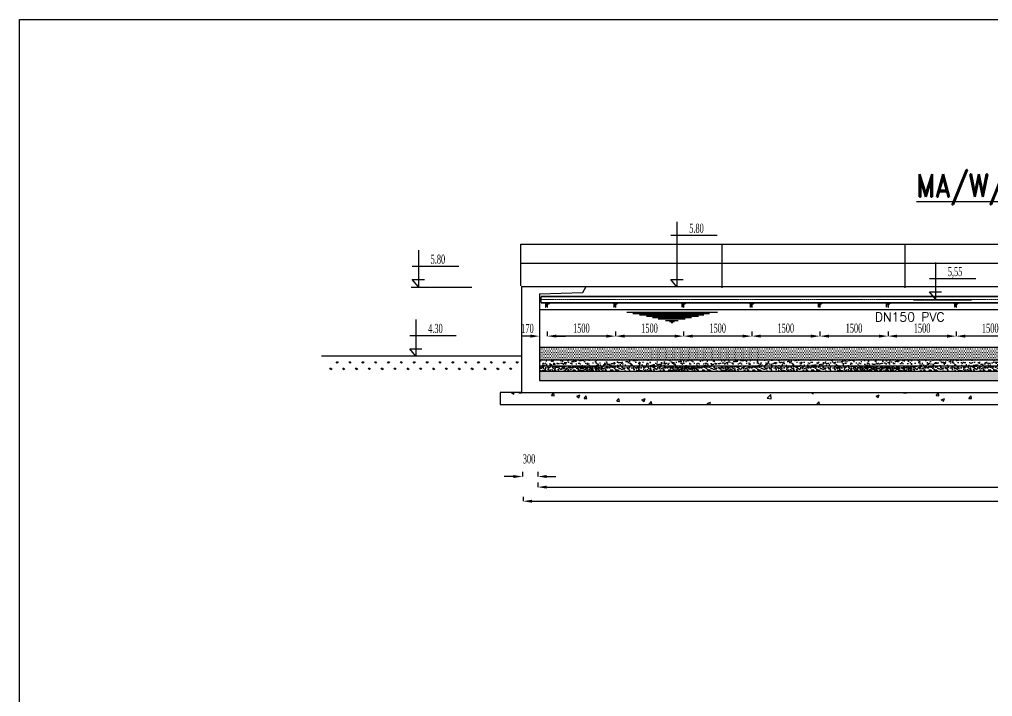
# Model space of a CAD drawing. Header units: millimetres. Extents: x -702765 to 835888, y -645289 to 262.
# Drawn here: x 516709 to 538127, y -296154 to -281263 of the extents above; entities that cross this region are included whole.
import ezdxf
from ezdxf.enums import TextEntityAlignment as Align

# ---------------------------------------------------------------- set-up
doc = ezdxf.new("R2010")
doc.units = ezdxf.units.MM
doc.header["$LTSCALE"] = 0.01
doc.linetypes.add('CENTER', pattern=[2, 1.25, -0.25, 0.25, -0.25])
doc.linetypes.add('CENTER2', pattern=[1.125, 0.75, -0.125, 0.125, -0.125])
doc.layers.add('duong tam', color=6, linetype='CENTER', lineweight=9)
doc.layers.add('HACTH', color=9, linetype='Continuous')
doc.layers.add('TEXT', color=2, linetype='Continuous')
doc.styles.add('text', font='romans.shx', dxfattribs={"width": 0.8, "bigfont": 'romansvn.shx'})
doc.styles.add('TUYEN', font='vntimeh.shx', dxfattribs={"width": 0.6, "height": 200})
doc.dimstyles.new('D2', dxfattribs={"dimtxt": 200, "dimasz": 300, "dimexe": 0.18, "dimexo": 6.25, "dimgap": 50, "dimtad": 1, "dimdec": 0, "dimzin": 12, "dimdsep": 46, "dimtxsty": 'TUYEN', "dimcen": 0.09, "dimdle": 80, "dimclrd": 1, "dimclre": 1, "dimclrt": 2, "dimadec": 0, "dimazin": 0, "dimtfac": 0.000899191, "dimtdec": 0, "dimtofl": 0, "dimtmove": 2, "dimatfit": 3, "dimfxl": 0, "dimtolj": 1, "dimtzin": 12, "dimarcsym": 0})
pattern_1 = [(37.5, (518030.39, -340860.15), (-3.7796, 115.60943), [0, -91.2, 0, -102, 0, -97.5]), (7.5, (518030.39, -340860.15), (106.1866, 169.32876), [0, -49.2, 0, -82.2, 0, -31.5]), (327.5, (517956.59, -340860.15), (186.84851, 0.33954), [0, -30, 0, -108, 0, -141]), (317.5, (517956.59, -340860.15), (180.3676, 52.66053), [0, -15, 0, -70.8, 0, -81])]
pattern_2 = [(0, (518030.39, -340860.15), (18.75, 37.5), [0, -37.5])]

# ---------------------------------------------------------------- blocks, each defined once
blk = doc.blocks.new('*X13')
at = {"color": 0}
for p, q in [((5515, 34365), (5489, 34392)), ((5515, 34365), (5515, 34403)), ((5515, 34365), (5542, 34392)), ((5798, 34365), (5772, 34392)), ((5798, 34365), (5798, 34403)), ((5798, 34365), (5825, 34392)), ((6081, 34365), (6055, 34392)), ((6081, 34365), (6081, 34403)), ((6081, 34365), (6108, 34392)), ((6364, 34365), (6337, 34392)), ((6364, 34365), (6364, 34403)), ((6364, 34365), (6390, 34392)), ((6647, 34365), (6620, 34392)), ((6647, 34365), (6647, 34403)), ((6647, 34365), (6673, 34392)), ((6930, 34365), (6903, 34392)), ((6930, 34365), (6930, 34403)), ((6930, 34365), (6956, 34392)), ((7212, 34365), (7186, 34392)), ((7212, 34365), (7212, 34403)), ((7212, 34365), (7239, 34392)), ((7495, 34365), (7469, 34392)), ((7495, 34365), (7495, 34403)), ((7495, 34365), (7522, 34392)), ((7778, 34365), (7752, 34392)), ((7778, 34365), (7778, 34403)), ((7778, 34365), (7805, 34392)), ((8061, 34365), (8035, 34392)), ((8061, 34365), (8061, 34403)), ((8061, 34365), (8088, 34392)), ((8344, 34365), (8317, 34392)), ((8344, 34365), (8344, 34403)), ((8344, 34365), (8370, 34392)), ((8627, 34365), (8600, 34392)), ((8627, 34365), (8627, 34403)), ((8627, 34365), (8653, 34392)), ((8910, 34365), (8883, 34392)), ((8910, 34365), (8910, 34403)), ((8910, 34365), (8936, 34392)), ((9192, 34365), (9166, 34392)), ((9192, 34365), (9192, 34403)), ((9192, 34365), (9219, 34392)), ((9475, 34365), (9449, 34392)), ((9475, 34365), (9475, 34403)), ((9475, 34365), (9502, 34392)), ((5374, 34224), (5347, 34250)), ((5374, 34224), (5374, 34261)), ((5374, 34224), (5401, 34250)), ((5657, 34224), (5630, 34250)), ((5657, 34224), (5657, 34261)), ((5657, 34224), (5683, 34250)), ((5940, 34224), (5913, 34250)), ((5940, 34224), (5940, 34261)), ((5940, 34224), (5966, 34250)), ((6223, 34224), (6196, 34250)), ((6223, 34224), (6223, 34261)), ((6223, 34224), (6249, 34250)), ((6505, 34224), (6479, 34250)), ((6505, 34224), (6505, 34261)), ((6505, 34224), (6532, 34250)), ((6788, 34224), (6762, 34250)), ((6788, 34224), (6788, 34261)), ((6788, 34224), (6815, 34250)), ((7071, 34224), (7045, 34250)), ((7071, 34224), (7071, 34261)), ((7071, 34224), (7098, 34250)), ((7354, 34224), (7327, 34250)), ((7354, 34224), (7354, 34261)), ((7354, 34224), (7380, 34250)), ((7637, 34224), (7610, 34250)), ((7637, 34224), (7637, 34261)), ((7637, 34224), (7663, 34250)), ((7920, 34224), (7893, 34250)), ((7920, 34224), (7920, 34261)), ((7920, 34224), (7946, 34250)), ((8202, 34224), (8176, 34250)), ((8202, 34224), (8202, 34261)), ((8202, 34224), (8229, 34250)), ((8485, 34224), (8459, 34250)), ((8485, 34224), (8485, 34261)), ((8485, 34224), (8512, 34250)), ((8768, 34224), (8742, 34250)), ((8768, 34224), (8768, 34261)), ((8768, 34224), (8795, 34250)), ((9051, 34224), (9024, 34250)), ((9051, 34224), (9051, 34261)), ((9051, 34224), (9077, 34250)), ((9334, 34224), (9307, 34250)), ((9334, 34224), (9334, 34261)), ((9334, 34224), (9360, 34250))]:
    blk.add_line(p, q, dxfattribs=at)
blk = doc.blocks.new('*D140')
at = {"layer": 'Defpoints', "color": 0, "linetype": 'Continuous'}
for p in [(527780, -290693), (528116, -290693), (528116, -291316)]:
    blk.add_point(p, dxfattribs=at)
at = {"layer": 'HACTH', "color": 1, "linetype": 'ByBlock', "lineweight": -2}
for p, q in [((527780, -291216), (527780, -291316)), ((528116, -291216), (528116, -291316)), ((527580, -291316), (527380, -291316)), ((528316, -291316), (528516, -291316))]:
    blk.add_line(p, q, dxfattribs=at)
at = {"layer": 'HACTH', "color": 1, "linetype": 'Continuous'}
for points in [[(527580, -291282), (527580, -291349), (527780, -291316)], [(528316, -291282), (528316, -291349), (528116, -291316)]]:
    blk.add_solid(points, dxfattribs=at)
at = {"layer": 'HACTH', "color": 2, "linetype": 'Continuous', "insert": (527925, -290929), "char_height": 200, "attachment_point": 5, "style": 'TUYEN'}
blk.add_mtext('\\A1;300', dxfattribs=at)
blk = doc.blocks.new('*D141')
at = {"layer": 'Defpoints', "color": 0, "linetype": 'Continuous'}
for p in [(528116, -290693), (552168, -290693), (552168, -291549)]:
    blk.add_point(p, dxfattribs=at)
at = {"layer": 'HACTH', "color": 1, "linetype": 'ByBlock', "lineweight": -2}
for p, q in [((528116, -291449), (528116, -291549)), ((552168, -291449), (552168, -291549)), ((528316, -291549), (551968, -291549))]:
    blk.add_line(p, q, dxfattribs=at)
at = {"layer": 'HACTH', "color": 1, "linetype": 'Continuous'}
for points in [[(528316, -291515), (528316, -291582), (528116, -291549)], [(551968, -291515), (551968, -291582), (552168, -291549)]]:
    blk.add_solid(points, dxfattribs=at)
at = {"layer": 'HACTH', "color": 2, "linetype": 'Continuous', "insert": (540142, -291374), "char_height": 200, "attachment_point": 5, "style": 'TUYEN'}
blk.add_mtext('\\A1;24000', dxfattribs=at)
blk = doc.blocks.new('*D146')
at = {"layer": 'Defpoints', "color": 0, "linetype": 'Continuous'}
for p in [(527793, -291190), (552502, -291190), (552502, -291859)]:
    blk.add_point(p, dxfattribs=at)
at = {"layer": 'HACTH', "color": 1, "linetype": 'ByBlock', "lineweight": -2}
for p, q in [((527793, -291759), (527793, -291860)), ((527993, -291859), (552302, -291859)), ((552502, -291759), (552502, -291860))]:
    blk.add_line(p, q, dxfattribs=at)
at = {"layer": 'HACTH', "color": 1, "linetype": 'Continuous'}
for points in [[(527993, -291826), (527993, -291893), (527793, -291859)], [(552302, -291826), (552302, -291893), (552502, -291859)]]:
    blk.add_solid(points, dxfattribs=at)
at = {"layer": 'HACTH', "color": 2, "linetype": 'Continuous', "insert": (540148, -291684), "char_height": 200, "attachment_point": 5, "style": 'TUYEN'}
blk.add_mtext('\\A1;24600', dxfattribs=at)
blk = doc.blocks.new('*D178')
at = {"layer": 'Defpoints', "color": 0, "linetype": 'Continuous'}
for p in [(537327, -287606), (538827, -287606), (537327, -288228)]:
    blk.add_point(p, dxfattribs=at)
at = {"layer": 'HACTH', "color": 1, "linetype": 'ByBlock', "lineweight": -2}
for p, q in [((537327, -288128), (537327, -288228)), ((538627, -288228), (537527, -288228)), ((538827, -288128), (538827, -288228))]:
    blk.add_line(p, q, dxfattribs=at)
at = {"layer": 'HACTH', "color": 1, "linetype": 'Continuous'}
for points in [[(537527, -288194), (537527, -288261), (537327, -288228)], [(538627, -288194), (538627, -288261), (538827, -288228)]]:
    blk.add_solid(points, dxfattribs=at)
at = {"layer": 'HACTH', "color": 2, "linetype": 'Continuous', "insert": (538077, -288053), "char_height": 200, "attachment_point": 5, "style": 'TUYEN'}
blk.add_mtext('\\A1;1500', dxfattribs=at)
blk = doc.blocks.new('*D179')
at = {"layer": 'Defpoints', "color": 0, "linetype": 'Continuous'}
for p in [(535827, -287606), (537327, -287606), (535827, -288228)]:
    blk.add_point(p, dxfattribs=at)
at = {"layer": 'HACTH', "color": 1, "linetype": 'ByBlock', "lineweight": -2}
for p, q in [((535827, -288128), (535827, -288228)), ((537127, -288228), (536027, -288228)), ((537327, -288128), (537327, -288228))]:
    blk.add_line(p, q, dxfattribs=at)
at = {"layer": 'HACTH', "color": 1, "linetype": 'Continuous'}
for points in [[(536027, -288194), (536027, -288261), (535827, -288228)], [(537127, -288194), (537127, -288261), (537327, -288228)]]:
    blk.add_solid(points, dxfattribs=at)
at = {"layer": 'HACTH', "color": 2, "linetype": 'Continuous', "insert": (536577, -288053), "char_height": 200, "attachment_point": 5, "style": 'TUYEN'}
blk.add_mtext('\\A1;1500', dxfattribs=at)
blk = doc.blocks.new('*D180')
at = {"layer": 'Defpoints', "color": 0, "linetype": 'Continuous'}
for p in [(534327, -287606), (535827, -287606), (534327, -288228)]:
    blk.add_point(p, dxfattribs=at)
at = {"layer": 'HACTH', "color": 1, "linetype": 'ByBlock', "lineweight": -2}
for p, q in [((534327, -288128), (534327, -288228)), ((535627, -288228), (534527, -288228)), ((535827, -288128), (535827, -288228))]:
    blk.add_line(p, q, dxfattribs=at)
at = {"layer": 'HACTH', "color": 1, "linetype": 'Continuous'}
for points in [[(534527, -288194), (534527, -288261), (534327, -288228)], [(535627, -288194), (535627, -288261), (535827, -288228)]]:
    blk.add_solid(points, dxfattribs=at)
at = {"layer": 'HACTH', "color": 2, "linetype": 'Continuous', "insert": (535077, -288053), "char_height": 200, "attachment_point": 5, "style": 'TUYEN'}
blk.add_mtext('\\A1;1500', dxfattribs=at)
blk = doc.blocks.new('*D181')
at = {"layer": 'Defpoints', "color": 0, "linetype": 'Continuous'}
for p in [(532827, -287606), (534327, -287606), (532827, -288228)]:
    blk.add_point(p, dxfattribs=at)
at = {"layer": 'HACTH', "color": 1, "linetype": 'ByBlock', "lineweight": -2}
for p, q in [((532827, -288128), (532827, -288228)), ((534127, -288228), (533027, -288228)), ((534327, -288128), (534327, -288228))]:
    blk.add_line(p, q, dxfattribs=at)
at = {"layer": 'HACTH', "color": 1, "linetype": 'Continuous'}
for points in [[(533027, -288194), (533027, -288261), (532827, -288228)], [(534127, -288194), (534127, -288261), (534327, -288228)]]:
    blk.add_solid(points, dxfattribs=at)
at = {"layer": 'HACTH', "color": 2, "linetype": 'Continuous', "insert": (533577, -288053), "char_height": 200, "attachment_point": 5, "style": 'TUYEN'}
blk.add_mtext('\\A1;1500', dxfattribs=at)
blk = doc.blocks.new('*D182')
at = {"layer": 'Defpoints', "color": 0, "linetype": 'Continuous'}
for p in [(531327, -287606), (532827, -287606), (531327, -288228)]:
    blk.add_point(p, dxfattribs=at)
at = {"layer": 'HACTH', "color": 1, "linetype": 'ByBlock', "lineweight": -2}
for p, q in [((531327, -288128), (531327, -288228)), ((532627, -288228), (531527, -288228)), ((532827, -288128), (532827, -288228))]:
    blk.add_line(p, q, dxfattribs=at)
at = {"layer": 'HACTH', "color": 1, "linetype": 'Continuous'}
for points in [[(531527, -288194), (531527, -288261), (531327, -288228)], [(532627, -288194), (532627, -288261), (532827, -288228)]]:
    blk.add_solid(points, dxfattribs=at)
at = {"layer": 'HACTH', "color": 2, "linetype": 'Continuous', "insert": (532077, -288053), "char_height": 200, "attachment_point": 5, "style": 'TUYEN'}
blk.add_mtext('\\A1;1500', dxfattribs=at)
blk = doc.blocks.new('*D183')
at = {"layer": 'Defpoints', "color": 0, "linetype": 'Continuous'}
for p in [(529827, -287606), (531327, -287606), (529827, -288228)]:
    blk.add_point(p, dxfattribs=at)
at = {"layer": 'HACTH', "color": 1, "linetype": 'ByBlock', "lineweight": -2}
for p, q in [((529827, -288128), (529827, -288228)), ((531127, -288228), (530027, -288228)), ((531327, -288128), (531327, -288228))]:
    blk.add_line(p, q, dxfattribs=at)
at = {"layer": 'HACTH', "color": 1, "linetype": 'Continuous'}
for points in [[(530027, -288194), (530027, -288261), (529827, -288228)], [(531127, -288194), (531127, -288261), (531327, -288228)]]:
    blk.add_solid(points, dxfattribs=at)
at = {"layer": 'HACTH', "color": 2, "linetype": 'Continuous', "insert": (530577, -288053), "char_height": 200, "attachment_point": 5, "style": 'TUYEN'}
blk.add_mtext('\\A1;1500', dxfattribs=at)
blk = doc.blocks.new('*D184')
at = {"layer": 'Defpoints', "color": 0, "linetype": 'Continuous'}
for p in [(528327, -287606), (529827, -287606), (528327, -288228)]:
    blk.add_point(p, dxfattribs=at)
at = {"layer": 'HACTH', "color": 1, "linetype": 'ByBlock', "lineweight": -2}
for p, q in [((528327, -288128), (528327, -288228)), ((529627, -288228), (528527, -288228)), ((529827, -288128), (529827, -288228))]:
    blk.add_line(p, q, dxfattribs=at)
at = {"layer": 'HACTH', "color": 1, "linetype": 'Continuous'}
for points in [[(528527, -288194), (528527, -288261), (528327, -288228)], [(529627, -288194), (529627, -288261), (529827, -288228)]]:
    blk.add_solid(points, dxfattribs=at)
at = {"layer": 'HACTH', "color": 2, "linetype": 'Continuous', "insert": (529077, -288053), "char_height": 200, "attachment_point": 5, "style": 'TUYEN'}
blk.add_mtext('\\A1;1500', dxfattribs=at)
blk = doc.blocks.new('*D185')
at = {"layer": 'Defpoints', "color": 0, "linetype": 'Continuous'}
for p in [(528157, -287606), (528327, -287606), (528157, -288228)]:
    blk.add_point(p, dxfattribs=at)
at = {"layer": 'HACTH', "color": 1, "linetype": 'ByBlock', "lineweight": -2}
for p, q in [((527957, -288228), (527757, -288228)), ((528157, -288128), (528157, -288228)), ((528327, -288128), (528327, -288228)), ((528527, -288228), (528727, -288228))]:
    blk.add_line(p, q, dxfattribs=at)
at = {"layer": 'HACTH', "color": 1, "linetype": 'Continuous'}
for points in [[(527957, -288194), (527957, -288261), (528157, -288228)], [(528527, -288194), (528527, -288261), (528327, -288228)]]:
    blk.add_solid(points, dxfattribs=at)
at = {"layer": 'HACTH', "color": 2, "linetype": 'Continuous', "insert": (527891, -288059), "char_height": 200, "attachment_point": 5, "style": 'TUYEN'}
blk.add_mtext('\\A1;170', dxfattribs=at)

msp = doc.modelspace()

# ---------------------------------------------------------------- hatches: boundary and pattern name
h = msp.add_hatch()
h.set_pattern_fill('ANSI31', color=4, scale=60, style=0)
h.set_pattern_definition([(45, (518030.389, -340860.151), (-5.3033009, 5.3033009), [])])
h.paths.add_polyline_path([(528364.6, -287515), (528364.6, -287513), (528327.1, -287513), (528327.1, -287520), (528359.6, -287520, 0.4142136)])
h.paths.add_polyline_path([(528327.1, -287513), (528289.6, -287513), (528289.6, -287588), (528291.6, -287588, 0.4142136), (528296.6, -287583), (528296.6, -287528, -0.4142136), (528304.6, -287520), (528327.1, -287520)])
h = msp.add_hatch()
h.set_pattern_fill('ANSI31', color=4, scale=60, style=0)
h.set_pattern_definition([(45, (519530.389, -340860.151), (-5.3033009, 5.3033009), [])])
h.paths.add_polyline_path([(529859.6, -287520, 0.4142136), (529864.6, -287515), (529864.6, -287513), (529827.1, -287513), (529827.1, -287520)])
h.paths.add_polyline_path([(529789.6, -287513), (529789.6, -287588), (529791.6, -287588, 0.4142136), (529796.6, -287583), (529796.6, -287528, -0.4142136), (529804.6, -287520), (529827.1, -287520), (529827.1, -287513)])
h = msp.add_hatch()
h.set_pattern_fill('ANSI31', color=4, scale=60, style=0)
h.set_pattern_definition([(45, (521030.389, -340860.151), (-5.3033009, 5.3033009), [])])
h.paths.add_polyline_path([(531359.6, -287520, 0.4142136), (531364.6, -287515), (531364.6, -287513), (531327.1, -287513), (531327.1, -287520)])
h.paths.add_polyline_path([(531289.6, -287513), (531289.6, -287588), (531291.6, -287588, 0.4142136), (531296.6, -287583), (531296.6, -287528, -0.4142136), (531304.6, -287520), (531327.1, -287520), (531327.1, -287513)])
h = msp.add_hatch()
h.set_pattern_fill('ANSI31', color=4, scale=60, style=0)
h.set_pattern_definition([(45, (522530.389, -340860.151), (-5.3033009, 5.3033009), [])])
h.paths.add_polyline_path([(532859.6, -287520, 0.4142136), (532864.6, -287515), (532864.6, -287513), (532827.1, -287513), (532827.1, -287520)])
h.paths.add_polyline_path([(532789.6, -287513), (532789.6, -287588), (532791.6, -287588, 0.4142136), (532796.6, -287583), (532796.6, -287528, -0.4142136), (532804.6, -287520), (532827.1, -287520), (532827.1, -287513)])
h = msp.add_hatch()
h.set_pattern_fill('ANSI31', color=4, scale=60, style=0)
h.set_pattern_definition([(45, (524030.389, -340860.151), (-5.3033009, 5.3033009), [])])
h.paths.add_polyline_path([(534359.6, -287520, 0.4142136), (534364.6, -287515), (534364.6, -287513), (534327.1, -287513), (534327.1, -287520)])
h.paths.add_polyline_path([(534289.6, -287513), (534289.6, -287588), (534291.6, -287588, 0.4142136), (534296.6, -287583), (534296.6, -287528, -0.4142136), (534304.6, -287520), (534327.1, -287520), (534327.1, -287513)])
h = msp.add_hatch()
h.set_pattern_fill('ANSI31', color=4, scale=60, style=0)
h.set_pattern_definition([(45, (525530.389, -340860.151), (-5.3033009, 5.3033009), [])])
h.paths.add_polyline_path([(535859.6, -287520, 0.4142136), (535864.6, -287515), (535864.6, -287513), (535827.1, -287513), (535827.1, -287520)])
h.paths.add_polyline_path([(535789.6, -287513), (535789.6, -287588), (535791.6, -287588, 0.4142136), (535796.6, -287583), (535796.6, -287528, -0.4142136), (535804.6, -287520), (535827.1, -287520), (535827.1, -287513)])
h = msp.add_hatch()
h.set_pattern_fill('ANSI31', color=4, scale=60, style=0)
h.set_pattern_definition([(45, (527030.389, -340860.151), (-5.3033009, 5.3033009), [])])
h.paths.add_polyline_path([(537359.6, -287520, 0.4142136), (537364.6, -287515), (537364.6, -287513), (537327.1, -287513), (537327.1, -287520)])
h.paths.add_polyline_path([(537289.6, -287513), (537289.6, -287588), (537291.6, -287588, 0.4142136), (537296.6, -287583), (537296.6, -287528, -0.4142136), (537304.6, -287520), (537327.1, -287520), (537327.1, -287513)])
h = msp.add_hatch()
h.set_pattern_fill('DOTS', color=256, scale=600, style=0)
h.set_pattern_definition(pattern_2)
h.paths.add_polyline_path([(530616, -288467.4), (528157.1, -288467.4), (528157.1, -288749.6), (530616, -288749.6)])
h = msp.add_hatch()
h.set_pattern_fill('AR-CONC', color=256, scale=40, style=0)
h.set_pattern_definition([(50, (518030.4, -340860.15), (286.9041, -25.1009), [30, -330]), (355, (518030.4, -340860.15), (-55.5005, 300.8769), [24, -264]), (100.4514, (518054.3, -340862.24), (231.4038, 275.7758), [25.496, -280.4568]), (46.1842, (518030.4, -340780.15), (426.8964, -66.2076), [45, -495]), (96.6356, (518065.96, -340785.67), (373.865, 389.647), [38.244, -420.6852]), (351.1842, (518030.4, -340780.15), (373.8648, 389.6474), [36, -396]), (21, (518070.4, -340800.15), (238.7628, -161.0476), [30, -330]), (326, (518070.4, -340800.15), (97.3261, 290.06), [24, -264]), (71.4514, (518090.29, -340813.57), (336.089, 129.0122), [25.496, -280.4568]), (37.5, (518030.39, -340860.15), (4.86394, 133.15754), [0, -260.8, 0, -268, 0, -265]), (7.5, (518030.39, -340860.15), (105.2278, 157.7647), [0, -152.8, 0, -254.8, 0, -101]), (327.5, (517941.19, -340860.15), (213.52897, -9.02195), [0, -100, 0, -312, 0, -414]), (317.5, (517901.19, -340860.15), (233.2745, 40.042), [0, -130, 0, -207.2, 0, -294])])
h.paths.add_polyline_path([(529549.4, -288878.5), (528128.6, -288878.5), (528128.6, -289000.2), (529549.4, -289000.2)])
h = msp.add_hatch()
h.set_pattern_fill('AR-SAND', color=256, scale=60, style=0)
h.set_pattern_definition(pattern_1)
h.paths.add_polyline_path([(530560.3, -288749.6), (528157.1, -288749.6), (528157.1, -288878.5), (530560.3, -288878.5)])
h = msp.add_hatch()
h.set_pattern_fill('AR-CONC', color=256, scale=80, style=0)
h.set_pattern_definition([(50, (518030.4, -340860.15), (573.808, -50.2017), [60, -660]), (355, (518030.4, -340860.15), (-111.001, 601.754), [48, -528]), (100.4514, (518078.2, -340864.33), (462.8075, 551.5516), [50.992, -560.914]), (46.1842, (518030.4, -340700.15), (853.793, -132.415), [90, -990]), (96.6356, (518101.5, -340711.2), (747.73, 779.294), [76.488, -841.37]), (351.1842, (518030.4, -340700.15), (747.73, 779.295), [72, -792]), (21, (518110.4, -340740.15), (477.5256, -322.095), [60, -660]), (326, (518110.4, -340740.15), (194.652, 580.12), [48, -528]), (71.4514, (518150.2, -340767), (672.178, 258.0244), [50.992, -560.914]), (37.5, (518030.39, -340860.15), (9.7279, 266.3151), [0, -521.6, 0, -536, 0, -530]), (7.5, (518030.4, -340860.15), (210.4556, 315.5294), [0, -305.6, 0, -509.6, 0, -202]), (327.5, (517851.99, -340860.15), (427.05795, -18.0439), [0, -200, 0, -624, 0, -828]), (317.5, (517772, -340860.15), (466.549, 80.084), [0, -260, 0, -414.4, 0, -588])])
h.paths.add_polyline_path([(529578, -288878.5), (528157.1, -288878.5), (528157.1, -289000.2), (529578, -289000.2)])
h = msp.add_hatch()
h.set_pattern_fill('AR-CONC', color=256, scale=20, style=0)
h.set_pattern_definition([(50, (518854.81, -340860.15), (143.45204, -12.55043), [15, -165]), (355, (518854.81, -340860.15), (-27.75027, 150.43843), [12, -132]), (100.4514, (518866.77, -340861.2), (115.70188, 137.8879), [12.74804, -140.22842]), (46.1842, (518854.81, -340820.15), (213.4482, -33.1038), [22.5, -247.5]), (96.6356, (518872.6, -340822.9), (186.93254, 194.8236), [19.1221, -210.3426]), (351.1842, (518854.81, -340820.15), (186.9324, 194.8237), [18, -198]), (21, (518874.81, -340830.15), (119.3814, -80.52378), [15, -165]), (326, (518874.81, -340830.15), (48.66307, 145.03), [12, -132]), (71.4514, (518884.76, -340836.86), (168.04453, 64.5061), [12.74804, -140.22842]), (37.5, (518854.81, -340860.15), (2.43197, 66.57877), [0, -130.4, 0, -134, 0, -132.5]), (7.5, (518854.81, -340860.15), (52.61391, 78.88234), [0, -76.4, 0, -127.4, 0, -50.5]), (327.5, (518810.21, -340860.15), (106.764487, -4.510974), [0, -50, 0, -156, 0, -207]), (317.5, (518790.21, -340860.15), (116.63723, 20.021), [0, -65, 0, -103.6, 0, -147])])
h.paths.add_polyline_path([(530402.4, -288878.5), (528981.5, -288878.5), (528981.5, -289000.2), (530402.4, -289000.2)])
h = msp.add_hatch()
h.set_pattern_fill('AR-CONC', color=256, scale=20, style=0)
h.set_pattern_definition([(50, (520131.81, -340860.15), (143.45204, -12.55043), [15, -165]), (355, (520131.81, -340860.15), (-27.75027, 150.43843), [12, -132]), (100.4514, (520143.76, -340861.2), (115.70188, 137.8879), [12.74804, -140.22842]), (46.1842, (520131.81, -340820.15), (213.4482, -33.1038), [22.5, -247.5]), (96.6356, (520149.6, -340822.9), (186.93254, 194.8236), [19.1221, -210.3426]), (351.1842, (520131.8, -340820.15), (186.9324, 194.8237), [18, -198]), (21, (520151.81, -340830.15), (119.3814, -80.52378), [15, -165]), (326, (520151.81, -340830.15), (48.66307, 145.03), [12, -132]), (71.4514, (520161.76, -340836.86), (168.04453, 64.5061), [12.74804, -140.22842]), (37.5, (520131.81, -340860.15), (2.43197, 66.57877), [0, -130.4, 0, -134, 0, -132.5]), (7.5, (520131.81, -340860.15), (52.61391, 78.88234), [0, -76.4, 0, -127.4, 0, -50.5]), (327.5, (520087.21, -340860.15), (106.764487, -4.510974), [0, -50, 0, -156, 0, -207]), (317.5, (520067.21, -340860.15), (116.63723, 20.021), [0, -65, 0, -103.6, 0, -147])])
h.paths.add_polyline_path([(531679.4, -288878.5), (530258.5, -288878.5), (530258.5, -289000.2), (531679.4, -289000.2)])
h = msp.add_hatch()
h.set_pattern_fill('AR-CONC', color=256, scale=20, style=0)
h.set_pattern_definition([(50, (521984.37, -340860.15), (143.45204, -12.55043), [15, -165]), (355, (521984.37, -340860.15), (-27.75027, 150.43843), [12, -132]), (100.4514, (521996.32, -340861.2), (115.70188, 137.8879), [12.74804, -140.22842]), (46.1842, (521984.37, -340820.15), (213.4482, -33.1038), [22.5, -247.5]), (96.6356, (522002.15, -340822.9), (186.93254, 194.8236), [19.1221, -210.3426]), (351.1842, (521984.37, -340820.15), (186.9324, 194.8237), [18, -198]), (21, (522004.37, -340830.15), (119.3814, -80.52378), [15, -165]), (326, (522004.37, -340830.15), (48.66307, 145.03), [12, -132]), (71.4514, (522014.32, -340836.86), (168.04453, 64.5061), [12.74804, -140.22842]), (37.5, (521984.367, -340860.15), (2.43197, 66.57877), [0, -130.4, 0, -134, 0, -132.5]), (7.5, (521984.37, -340860.15), (52.61391, 78.88234), [0, -76.4, 0, -127.4, 0, -50.5]), (327.5, (521939.767, -340860.15), (106.764487, -4.510974), [0, -50, 0, -156, 0, -207]), (317.5, (521919.77, -340860.15), (116.63723, 20.021), [0, -65, 0, -103.6, 0, -147])])
h.paths.add_polyline_path([(533531.9, -288878.5), (532111.1, -288878.5), (532111.1, -289000.2), (533531.9, -289000.2)])
h = msp.add_hatch()
h.set_pattern_fill('AR-CONC', color=256, scale=20, style=0)
h.set_pattern_definition([(50, (524901.74, -340860.15), (143.45204, -12.55043), [15, -165]), (355, (524901.74, -340860.15), (-27.75027, 150.43843), [12, -132]), (100.4514, (524913.69, -340861.2), (115.70188, 137.8879), [12.74804, -140.22842]), (46.1842, (524901.74, -340820.15), (213.4482, -33.1038), [22.5, -247.5]), (96.6356, (524919.53, -340822.9), (186.93254, 194.8236), [19.1221, -210.3426]), (351.1842, (524901.74, -340820.15), (186.9324, 194.8237), [18, -198]), (21, (524921.74, -340830.15), (119.3814, -80.52378), [15, -165]), (326, (524921.74, -340830.15), (48.66307, 145.03), [12, -132]), (71.4514, (524931.69, -340836.86), (168.04453, 64.5061), [12.74804, -140.22842]), (37.5, (524901.74, -340860.15), (2.43197, 66.57877), [0, -130.4, 0, -134, 0, -132.5]), (7.5, (524901.74, -340860.15), (52.61391, 78.88234), [0, -76.4, 0, -127.4, 0, -50.5]), (327.5, (524857.14, -340860.15), (106.764487, -4.510974), [0, -50, 0, -156, 0, -207]), (317.5, (524837.14, -340860.15), (116.63723, 20.021), [0, -65, 0, -103.6, 0, -147])])
h.paths.add_polyline_path([(536449.3, -288878.5), (535028.5, -288878.5), (535028.5, -289000.2), (536449.3, -289000.2)])
h = msp.add_hatch()
h.set_pattern_fill('AR-SAND', color=256, scale=60, style=0)
h.set_pattern_definition(pattern_1)
h.paths.add_polyline_path([(537601.6, -288749.6), (535198.3, -288749.6), (535198.3, -288878.5), (537601.6, -288878.5)])
h = msp.add_hatch()
h.set_pattern_fill('AR-CONC', color=256, scale=20, style=0)
h.set_pattern_definition([(50, (525864.98, -340860.15), (143.45204, -12.55043), [15, -165]), (355, (525864.98, -340860.15), (-27.75027, 150.43843), [12, -132]), (100.4514, (525876.94, -340861.2), (115.70188, 137.8879), [12.74804, -140.22842]), (46.1842, (525864.98, -340820.15), (213.4482, -33.1038), [22.5, -247.5]), (96.6356, (525882.77, -340822.9), (186.93254, 194.8236), [19.1221, -210.3426]), (351.1842, (525864.98, -340820.15), (186.9324, 194.8237), [18, -198]), (21, (525884.98, -340830.15), (119.3814, -80.52378), [15, -165]), (326, (525884.98, -340830.15), (48.66307, 145.03), [12, -132]), (71.4514, (525894.93, -340836.86), (168.04453, 64.5061), [12.74804, -140.22842]), (37.5, (525864.984, -340860.15), (2.43197, 66.57877), [0, -130.4, 0, -134, 0, -132.5]), (7.5, (525864.984, -340860.15), (52.61391, 78.88234), [0, -76.4, 0, -127.4, 0, -50.5]), (327.5, (525820.384, -340860.15), (106.764487, -4.510974), [0, -50, 0, -156, 0, -207]), (317.5, (525800.38, -340860.15), (116.63723, 20.021), [0, -65, 0, -103.6, 0, -147])])
h.paths.add_polyline_path([(537412.6, -288878.5), (535991.7, -288878.5), (535991.7, -289000.2), (537412.6, -289000.2)])
h = msp.add_hatch()
h.set_pattern_fill('AR-CONC', color=256, scale=20, style=0)
h.set_pattern_definition([(50, (527176.1, -340860.15), (143.45204, -12.55043), [15, -165]), (355, (527176.1, -340860.15), (-27.75027, 150.43843), [12, -132]), (100.4514, (527188.05, -340861.2), (115.70188, 137.8879), [12.74804, -140.22842]), (46.1842, (527176.1, -340820.15), (213.4482, -33.1038), [22.5, -247.5]), (96.6356, (527193.89, -340822.9), (186.93254, 194.8236), [19.1221, -210.3426]), (351.1842, (527176.1, -340820.15), (186.9324, 194.8237), [18, -198]), (21, (527196.1, -340830.15), (119.3814, -80.52378), [15, -165]), (326, (527196.1, -340830.15), (48.66307, 145.03), [12, -132]), (71.4514, (527206.05, -340836.86), (168.04453, 64.5061), [12.74804, -140.22842]), (37.5, (527176.1, -340860.15), (2.43197, 66.57877), [0, -130.4, 0, -134, 0, -132.5]), (7.5, (527176.1, -340860.15), (52.61391, 78.88234), [0, -76.4, 0, -127.4, 0, -50.5]), (327.5, (527131.5, -340860.15), (106.764487, -4.510974), [0, -50, 0, -156, 0, -207]), (317.5, (527111.5, -340860.15), (116.63723, 20.021), [0, -65, 0, -103.6, 0, -147])])
h.paths.add_polyline_path([(538723.7, -288878.5), (537302.8, -288878.5), (537302.8, -289000.2), (538723.7, -289000.2)])
h = msp.add_hatch()
h.set_pattern_fill('AR-SAND', color=256, scale=60, style=0)
h.set_pattern_definition(pattern_1)
h.paths.add_polyline_path([(539808.7, -288749.6), (537405.5, -288749.6), (537405.5, -288878.5), (539808.7, -288878.5)])
at = {"layer": 'HACTH', "ltscale": 1000}
h = msp.add_hatch(dxfattribs=at)
h.set_pattern_fill('DOTS', color=256, scale=600, style=0)
h.set_pattern_definition(pattern_2)
h.paths.add_polyline_path([(533075.5, -288467.4), (530616.6, -288467.4), (530616.6, -288749.6), (533075.5, -288749.6)])
h = msp.add_hatch(dxfattribs=at)
h.set_pattern_fill('DOTS', color=256, scale=600, style=0)
h.set_pattern_definition(pattern_2)
h.paths.add_polyline_path([(535517.1, -288467.4), (533058.2, -288467.4), (533058.2, -288749.6), (535517.1, -288749.6)])
h = msp.add_hatch(dxfattribs=at)
h.set_pattern_fill('DOTS', color=256, scale=600, style=0)
h.set_pattern_definition(pattern_2)
h.paths.add_polyline_path([(537958.3, -288467.4), (535499.4, -288467.4), (535499.4, -288749.6), (537958.3, -288749.6)])
h = msp.add_hatch(dxfattribs=at)
h.set_pattern_fill('DOTS', color=256, scale=600, style=0)
h.set_pattern_definition(pattern_2)
h.paths.add_polyline_path([(540395.9, -288467.4), (537937, -288467.4), (537937, -288749.6), (540395.9, -288749.6)])
h = msp.add_hatch(dxfattribs=at)
h.set_pattern_fill('AR-CONC', color=256, scale=20, style=0)
h.set_pattern_definition([(50, (518030.39, -340860.15), (143.45204, -12.55043), [15, -165]), (355, (518030.39, -340860.15), (-27.75027, 150.43843), [12, -132]), (100.4514, (518042.34, -340861.2), (115.70188, 137.8879), [12.74804, -140.22842]), (46.1842, (518030.39, -340820.15), (213.4482, -33.1038), [22.5, -247.5]), (96.6356, (518048.18, -340822.9), (186.93254, 194.8236), [19.1221, -210.3426]), (351.1842, (518030.4, -340820.15), (186.9324, 194.8237), [18, -198]), (21, (518050.39, -340830.15), (119.3814, -80.52378), [15, -165]), (326, (518050.39, -340830.15), (48.66307, 145.03), [12, -132]), (71.4514, (518060.34, -340836.86), (168.04453, 64.5061), [12.74804, -140.22842]), (37.5, (518030.39, -340860.15), (2.43197, 66.57877), [0, -130.4, 0, -134, 0, -132.5]), (7.5, (518030.39, -340860.15), (52.61391, 78.88234), [0, -76.4, 0, -127.4, 0, -50.5]), (327.5, (517985.79, -340860.15), (106.764487, -4.510974), [0, -50, 0, -156, 0, -207]), (317.5, (517965.79, -340860.15), (116.63723, 20.021), [0, -65, 0, -103.6, 0, -147])])
h.paths.add_polyline_path([(529578, -288878.5), (528157.1, -288878.5), (528157.1, -289000.2), (529578, -289000.2)])
h = msp.add_hatch(dxfattribs=at)
h.set_pattern_fill('AR-SAND', color=256, scale=60, style=0)
h.set_pattern_definition(pattern_1)
h.paths.add_polyline_path([(532912.1, -288749.6), (530508.9, -288749.6), (530508.9, -288878.5), (532912.1, -288878.5)])
h = msp.add_hatch(dxfattribs=at)
h.set_pattern_fill('AR-CONC', color=256, scale=20, style=0)
h.set_pattern_definition([(50, (520877.24, -340860.15), (143.45204, -12.55043), [15, -165]), (355, (520877.24, -340860.15), (-27.75027, 150.43843), [12, -132]), (100.4514, (520889.2, -340861.2), (115.70188, 137.8879), [12.74804, -140.22842]), (46.1842, (520877.24, -340820.15), (213.4482, -33.1038), [22.5, -247.5]), (96.6356, (520895.03, -340822.9), (186.93254, 194.8236), [19.1221, -210.3426]), (351.1842, (520877.24, -340820.15), (186.9324, 194.8237), [18, -198]), (21, (520897.24, -340830.15), (119.3814, -80.52378), [15, -165]), (326, (520897.24, -340830.15), (48.66307, 145.03), [12, -132]), (71.4514, (520907.2, -340836.86), (168.04453, 64.5061), [12.74804, -140.22842]), (37.5, (520877.245, -340860.15), (2.43197, 66.57877), [0, -130.4, 0, -134, 0, -132.5]), (7.5, (520877.245, -340860.15), (52.61391, 78.88234), [0, -76.4, 0, -127.4, 0, -50.5]), (327.5, (520832.645, -340860.15), (106.764487, -4.510974), [0, -50, 0, -156, 0, -207]), (317.5, (520812.645, -340860.15), (116.63723, 20.021), [0, -65, 0, -103.6, 0, -147])])
h.paths.add_polyline_path([(532424.8, -288878.5), (531004, -288878.5), (531004, -289000.2), (532424.8, -289000.2)])
h = msp.add_hatch(dxfattribs=at)
h.set_pattern_fill('AR-SAND', color=256, scale=60, style=0)
h.set_pattern_definition(pattern_1)
h.paths.add_polyline_path([(535260.5, -288749.6), (532857.3, -288749.6), (532857.3, -288878.5), (535260.5, -288878.5)])
h = msp.add_hatch(dxfattribs=at)
h.set_pattern_fill('AR-CONC', color=256, scale=20, style=0)
h.set_pattern_definition([(50, (523280.86, -340860.15), (143.45204, -12.55043), [15, -165]), (355, (523280.86, -340860.15), (-27.75027, 150.43843), [12, -132]), (100.4514, (523292.82, -340861.2), (115.70188, 137.8879), [12.74804, -140.22842]), (46.1842, (523280.86, -340820.15), (213.4482, -33.1038), [22.5, -247.5]), (96.6356, (523298.65, -340822.9), (186.93254, 194.8236), [19.1221, -210.3426]), (351.1842, (523280.86, -340820.15), (186.9324, 194.8237), [18, -198]), (21, (523300.86, -340830.15), (119.3814, -80.52378), [15, -165]), (326, (523300.86, -340830.15), (48.66307, 145.03), [12, -132]), (71.4514, (523310.81, -340836.86), (168.04453, 64.5061), [12.74804, -140.22842]), (37.5, (523280.86, -340860.15), (2.43197, 66.57877), [0, -130.4, 0, -134, 0, -132.5]), (7.5, (523280.86, -340860.15), (52.61391, 78.88234), [0, -76.4, 0, -127.4, 0, -50.5]), (327.5, (523236.26, -340860.15), (106.764487, -4.510974), [0, -50, 0, -156, 0, -207]), (317.5, (523216.26, -340860.15), (116.63723, 20.021), [0, -65, 0, -103.6, 0, -147])])
h.paths.add_polyline_path([(534828.4, -288878.5), (533407.6, -288878.5), (533407.6, -289000.2), (534828.4, -289000.2)])
h = msp.add_hatch(dxfattribs=at)
h.set_pattern_fill('AR-CONC', color=256, scale=20, style=0)
h.set_pattern_definition([(50, (524548.57, -340860.15), (143.45204, -12.55043), [15, -165]), (355, (524548.57, -340860.15), (-27.75027, 150.43843), [12, -132]), (100.4514, (524560.52, -340861.2), (115.70188, 137.8879), [12.74804, -140.22842]), (46.1842, (524548.57, -340820.15), (213.4482, -33.1038), [22.5, -247.5]), (96.6356, (524566.36, -340822.9), (186.93254, 194.8236), [19.1221, -210.3426]), (351.1842, (524548.57, -340820.15), (186.9324, 194.8237), [18, -198]), (21, (524568.57, -340830.15), (119.3814, -80.52378), [15, -165]), (326, (524568.57, -340830.15), (48.66307, 145.03), [12, -132]), (71.4514, (524578.52, -340836.86), (168.04453, 64.5061), [12.74804, -140.22842]), (37.5, (524548.57, -340860.15), (2.43197, 66.57877), [0, -130.4, 0, -134, 0, -132.5]), (7.5, (524548.57, -340860.15), (52.61391, 78.88234), [0, -76.4, 0, -127.4, 0, -50.5]), (327.5, (524503.97, -340860.15), (106.764487, -4.510974), [0, -50, 0, -156, 0, -207]), (317.5, (524483.97, -340860.15), (116.63723, 20.021), [0, -65, 0, -103.6, 0, -147])])
h.paths.add_polyline_path([(536096.1, -288878.5), (534675.3, -288878.5), (534675.3, -289000.2), (536096.1, -289000.2)])
h = msp.add_hatch(dxfattribs=at)
h.set_pattern_fill('HEX', color=256, scale=350, style=0)
h.set_pattern_definition([(0, (518030.39, -340860.15), (0, 75.77722), [43.75, -87.5]), (120, (518030.39, -340860.15), (-65.625, -37.88861), [43.75, -87.5]), (60, (518074.14, -340860.15), (-65.625, 37.88861), [43.75, -87.5])])
h.paths.add_polyline_path([(528157.1, -289000.2), (528157.1, -289200.2), (543156.3, -289200.2), (543156.3, -289000.2)])

# ---------------------------------------------------------------- linework, layer by layer
for p, q in [((531180, -285711.9), (531180, -287145.4)), ((531045.3, -286007.4), (532068.8, -286007.4)), ((525488.5, -286337.8), (525488.5, -287145.4)), ((527742.9, -287124.1), (527742.9, -286208.2)), ((527742.9, -286208.2), (552488.8, -286208.2)), ((532170.8, -286213.2), (532170.8, -287167.9)), ((536193.1, -286213.2), (536193.1, -287167.9)), ((525353.9, -286687.8), (526377.4, -286687.8)), ((527736.9, -286623.3), (552488.8, -286623.3)), ((536871.4, -286610), (536871.4, -287417.5)), ((525488.5, -287145.4), (525353.9, -286983.9)), ((525353.9, -286983.9), (525623.2, -286983.9)), ((531180, -287145.4), (531045.3, -286983.9)), ((531045.3, -286983.9), (531314.6, -286983.9)), ((536736.7, -286959.9), (537760.3, -286959.9)), ((526665.4, -287160), (525331.1, -287160)), ((527757.1, -287135), (527757.1, -289466.6)), ((527757.1, -287135), (552489.2, -287135)), ((529112.2, -287265.1), (529179.4, -287136.3)), ((528157.1, -287297.5), (529112.2, -287265.1)), ((528157.1, -287297.5), (528157.1, -289200.2)), ((536387.1, -287432.2), (537667, -287432.2)), ((536736.7, -287256), (537006.1, -287256)), ((536871.4, -287417.5), (536736.7, -287256)), ((528157.1, -287645.4), (552155.8, -287645.4)), ((525434.1, -287861.8), (525434.1, -288669.3)), ((525299.4, -288211.7), (526323, -288211.7)), ((528157.1, -288467.4), (552155.8, -288467.4)), ((527757.1, -288667.2), (523357.4, -288667.2)), ((525299.4, -288507.8), (525568.8, -288507.8)), ((525434.1, -288669.3), (525299.4, -288507.8)), ((528157.1, -288749.6), (543156.3, -288749.6)), ((528157.1, -288878.5), (543156.3, -288878.5)), ((528157.1, -289000.2), (543156.3, -289000.2)), ((528157.1, -289200.2), (543156.3, -289200.2)), ((527757.1, -289466.6), (527290.5, -289466.6)), ((527290.5, -289466.6), (527290.5, -289733.1)), ((527757.1, -289466.6), (543156.3, -289466.6)), ((527290.5, -289733.1), (543156.3, -289733.1))]:
    msp.add_line(p, q)
at = {"color": 2}
for p, q in [((528289.6, -287513), (528289.6, -287588)), ((528289.6, -287513), (528364.6, -287513)), ((528289.6, -287588), (528291.6, -287588)), ((528296.6, -287528), (528296.6, -287583)), ((528304.6, -287520), (528359.6, -287520)), ((528364.6, -287513), (528364.6, -287515)), ((529789.6, -287513), (529864.6, -287513)), ((529789.6, -287513), (529789.6, -287588)), ((529789.6, -287588), (529791.6, -287588)), ((529796.6, -287528), (529796.6, -287583)), ((529804.6, -287520), (529859.6, -287520)), ((529864.6, -287513), (529864.6, -287515)), ((531289.6, -287513), (531364.6, -287513)), ((531289.6, -287513), (531289.6, -287588)), ((531289.6, -287588), (531291.6, -287588)), ((531296.6, -287528), (531296.6, -287583)), ((531304.6, -287520), (531359.6, -287520)), ((531364.6, -287513), (531364.6, -287515)), ((532789.6, -287513), (532864.6, -287513)), ((532789.6, -287513), (532789.6, -287588)), ((532789.6, -287588), (532791.6, -287588)), ((532796.6, -287528), (532796.6, -287583)), ((532804.6, -287520), (532859.6, -287520)), ((532864.6, -287513), (532864.6, -287515)), ((534289.6, -287513), (534364.6, -287513)), ((534289.6, -287513), (534289.6, -287588)), ((534289.6, -287588), (534291.6, -287588)), ((534296.6, -287528), (534296.6, -287583)), ((534304.6, -287520), (534359.6, -287520)), ((534364.6, -287513), (534364.6, -287515)), ((535789.6, -287513), (535864.6, -287513)), ((535789.6, -287513), (535789.6, -287588)), ((535789.6, -287588), (535791.6, -287588)), ((535796.6, -287528), (535796.6, -287583)), ((535804.6, -287520), (535859.6, -287520)), ((535864.6, -287513), (535864.6, -287515)), ((537289.6, -287513), (537364.6, -287513)), ((537289.6, -287513), (537289.6, -287588)), ((537289.6, -287588), (537291.6, -287588)), ((537296.6, -287528), (537296.6, -287583)), ((537304.6, -287520), (537359.6, -287520)), ((537364.6, -287513), (537364.6, -287515))]:
    msp.add_line(p, q, dxfattribs=at)
at = {"color": 3, "linetype": 'CENTER2', "ltscale": 0.1}
for p, q in [((528327.1, -287502.7), (528327.1, -287606.1)), ((529827.1, -287502.7), (529827.1, -287606.1)), ((531327.1, -287502.7), (531327.1, -287606.1)), ((532827.1, -287502.7), (532827.1, -287606.1)), ((534327.1, -287502.7), (534327.1, -287606.1)), ((535827.1, -287502.7), (535827.1, -287606.1)), ((537327.1, -287502.7), (537327.1, -287606.1))]:
    msp.add_line(p, q, dxfattribs=at)
at = {"color": 0}
for p, q in [((527537.2, -289469.2), (527543.7, -289466.6)), ((527537.2, -289469.2), (527586.9, -289502.7)), ((527586.9, -289502.7), (527599, -289466.6)), ((527702.3, -289471.4), (527706.3, -289466.6)), ((527702.3, -289471.4), (527762.1, -289476.6)), ((527762.1, -289476.6), (527760.3, -289466.6)), ((528419.6, -289534.1), (528467.8, -289476.7)), ((528419.6, -289534.1), (528479.3, -289539.4)), ((528479.4, -289539.4), (528467.8, -289476.7)), ((528974.3, -289549.2), (529044.3, -289522.4)), ((528974.3, -289549.2), (529024, -289582.8)), ((529024.1, -289582.8), (529044.3, -289522.4)), ((529136.8, -289596.9), (529185, -289539.4)), ((529196.6, -289602.1), (529185.1, -289539.4)), ((533168.7, -289590.5), (533246.5, -289509.3)), ((533257.6, -289604.3), (533246.6, -289509.3)), ((534125.9, -289467), (534126.8, -289466.6)), ((534125.9, -289467), (534175.6, -289500.5)), ((534175.7, -289500.5), (534187, -289466.6)), ((535563, -289547.1), (535633, -289520.2)), ((535563, -289547.1), (535612.8, -289580.6)), ((535612.8, -289580.6), (535633.1, -289520.2)), ((536170.7, -289472.2), (536175.4, -289466.6)), ((536170.7, -289472.2), (536230.5, -289477.4)), ((536230.5, -289477.5), (536228.5, -289466.6)), ((536887.9, -289535), (536936.2, -289477.5)), ((536887.9, -289535), (536947.7, -289540.2)), ((536947.8, -289540.2), (536936.2, -289477.5)), ((537605.2, -289597.7), (537653.4, -289540.3)), ((537665, -289603), (537653.5, -289540.3)), ((529136.8, -289596.9), (529196.6, -289602.1)), ((529854.1, -289659.6), (529902.3, -289602.2)), ((529854.1, -289659.6), (529913.9, -289664.9)), ((529913.9, -289664.9), (529902.3, -289602.2)), ((530411.4, -289629.3), (530481.4, -289602.5)), ((530411.4, -289629.3), (530461.2, -289662.9)), ((530461.2, -289662.9), (530481.5, -289602.5)), ((530571.4, -289722.4), (530619.6, -289664.9)), ((530571.4, -289722.4), (530631.1, -289727.6)), ((530631.2, -289727.6), (530619.6, -289664.9)), ((531332.3, -289733.1), (531336.8, -289727.7)), ((531337.9, -289733.1), (531336.9, -289727.7)), ((531848.5, -289709.4), (531918.6, -289682.5)), ((531848.5, -289709.4), (531883.7, -289733.1)), ((531901.6, -289733.1), (531918.6, -289682.5)), ((533168.7, -289590.5), (533257.6, -289604.3)), ((534257.9, -289733.1), (534313.8, -289674.8)), ((534320.6, -289733.1), (534313.8, -289674.8)), ((537000.1, -289627.1), (537070.2, -289600.3)), ((537000.1, -289627.1), (537049.9, -289660.7)), ((537049.9, -289660.7), (537070.2, -289600.3)), ((537605.2, -289597.7), (537665, -289602.9))]:
    msp.add_line(p, q, dxfattribs=at)
at = {"color": 4}
for points, const_width in [([(528187.1, -287356.8), (552426.7, -287356.8)], 40), ([(528187.1, -287356.8), (528187.1, -287493)], 30), ([(528187.1, -287493), (552426.7, -287493)], 35)]:
    msp.add_lwpolyline(points, dxfattribs=dict(at, const_width=const_width))
at = {"color": 2}
for centre, radius, start, end in [((528291.6, -287583), 5, 270, 0), ((528304.6, -287528), 8, 90, 180), ((528359.6, -287515), 5, 270, 0), ((529791.6, -287583), 5, 270, 0), ((529804.6, -287528), 8, 90, 180), ((529859.6, -287515), 5, 270, 0), ((531291.6, -287583), 5, 270, 0), ((531304.6, -287528), 8, 90, 180), ((531359.6, -287515), 5, 270, 0), ((532791.6, -287583), 5, 270, 0), ((532804.6, -287528), 8, 90, 180), ((532859.6, -287515), 5, 270, 0), ((534291.6, -287583), 5, 270, 0), ((534304.6, -287528), 8, 90, 180), ((534359.6, -287515), 5, 270, 0), ((535791.6, -287583), 5, 270, 0), ((535804.6, -287528), 8, 90, 180), ((535859.6, -287515), 5, 270, 0), ((537291.6, -287583), 5, 270, 0), ((537304.6, -287528), 8, 90, 180), ((537359.6, -287515), 5, 270, 0)]:
    msp.add_arc(centre, radius, start, end, dxfattribs=at)
at = {"layer": 'duong tam', "ltscale": 200}
msp.add_line((528187.1, -287424.9), (552426.7, -287424.9), dxfattribs=at)
at = {"layer": 'HACTH'}
for p, q in [((530077, -287700.2), (532076.9, -287700.2)), ((530209.6, -287730.3), (531896.2, -287730.3)), ((530354.1, -287760.4), (531769.7, -287760.4)), ((530510.7, -287790.5), (531655.2, -287790.5)), ((530643.3, -287820.6), (531504.6, -287820.6)), ((530769.8, -287850.7), (531360.1, -287850.7)), ((530926.4, -287880.8), (531209.5, -287880.8)), ((531016.7, -287904.9), (531125.1, -287904.9)), ((531052.9, -287929), (531089, -287929))]:
    msp.add_line(p, q, dxfattribs=at)
at = {"layer": 'TEXT', "linetype": 'Continuous'}
msp.add_lwpolyline([(516709, -281263.4), (601389, -281263.4), (601389, -341066.9), (516709, -341066.9)], close=True, dxfattribs=at)

# ---------------------------------------------------------------- block references
at = {"layer": 'HACTH', "ltscale": 1000}
msp.add_blockref('*X13', (518187.6, -323187), dxfattribs=at)

# ---------------------------------------------------------------- texts
at = {"layer": 'HACTH', "color": 4, "style": 'TUYEN', "width": 0.6}
for s, p in [('5.80', (531610.9, -285954.5)), ('5.80', (525919.5, -286634.8)), ('5,55', (537302.4, -286907)), ('4.30', (525865, -288158.8))]:
    msp.add_text(s, height=200, dxfattribs=at).set_placement(p, align=Align.CENTER)
at = {"layer": 'HACTH', "color": 4, "style": 'text'}
msp.add_text('DN150 PVC', height=200, dxfattribs=at).set_placement((536304.2, -287905.5), align=Align.CENTER)
at = {"layer": 'HACTH', "color": 4, "insert": (536454.1, -284666.4), "char_height": 500, "width": 10494.084, "attachment_point": 1, "style": 'text'}
msp.add_mtext('{\\Fromand,romandvn|c0;\\LMA/W/JT CA/W/ST 2-2 TL 1:100}', dxfattribs=at)

# ---------------------------------------------------------------- dimensions: what is measured, and where the dimension line sits
at = {"layer": 'HACTH', "linetype": 'Continuous'}
dim = msp.add_linear_dim(base=(528157.1, -288227.6), p1=(528327.1, -287606.1), p2=(528157.1, -287606.1), dimstyle='D2', override={"dimasz": 200, "dimgap": 75, "dimcen": 40, "dimfxl": 100, "dimfxlon": 1, "dimarcsym": 1}, dxfattribs=at)
dim.commit()
dim.dimension.update_dxf_attribs({"geometry": '*D185', "text_midpoint": (527890.8, -288059.1), "dimtype": 160})
for base, p1, p2, picture, middle in [((528327.1, -288227.6), (529827.1, -287606.1), (528327.1, -287606.1), '*D184', (529077.1, -288052.6)), ((529827.1, -288227.6), (531327.1, -287606.1), (529827.1, -287606.1), '*D183', (530577.1, -288052.6)), ((531327.1, -288227.6), (532827.1, -287606.1), (531327.1, -287606.1), '*D182', (532077.1, -288052.6)), ((532827.1, -288227.6), (534327.1, -287606.1), (532827.1, -287606.1), '*D181', (533577.1, -288052.6)), ((534327.1, -288227.6), (535827.1, -287606.1), (534327.1, -287606.1), '*D180', (535077.1, -288052.6)), ((535827.1, -288227.6), (537327.1, -287606.1), (535827.1, -287606.1), '*D179', (536577.1, -288052.6)), ((537327.1, -288227.6), (538827.1, -287606.1), (537327.1, -287606.1), '*D178', (538077.1, -288052.6))]:
    dim = msp.add_linear_dim(base=base, p1=p1, p2=p2, dimstyle='D2', override={"dimasz": 200, "dimgap": 75, "dimcen": 40, "dimfxl": 100, "dimfxlon": 1, "dimarcsym": 1}, dxfattribs=at)
    dim.commit()
    dim.dimension.update_dxf_attribs({"geometry": picture, "text_midpoint": middle})
dim = msp.add_linear_dim(base=(528115.6, -291315.7), p1=(527780.3, -290693.2), p2=(528115.6, -290693.2), text='300', dimstyle='D2', override={"dimasz": 200, "dimgap": 75, "dimcen": 40, "dimfxl": 100, "dimfxlon": 1, "dimarcsym": 1}, dxfattribs=at)
dim.commit()
dim.dimension.update_dxf_attribs({"geometry": '*D140', "text_midpoint": (527924.6, -290929.4), "dimtype": 160})
for base, p1, p2, text, picture, middle in [((552167.9, -291548.5), (528115.6, -290693.2), (552167.9, -290693.2), '24000', '*D141', (540141.8, -291373.5)), ((552502.3, -291859.5), (527792.9, -291190.5), (552502.3, -291190.5), '24600', '*D146', (540147.6, -291684.5))]:
    dim = msp.add_linear_dim(base=base, p1=p1, p2=p2, text=text, dimstyle='D2', override={"dimasz": 200, "dimgap": 75, "dimcen": 40, "dimfxl": 100, "dimfxlon": 1, "dimarcsym": 1}, dxfattribs=at)
    dim.commit()
    dim.dimension.update_dxf_attribs({"geometry": picture, "text_midpoint": middle})

doc.saveas('drawing.dxf')
